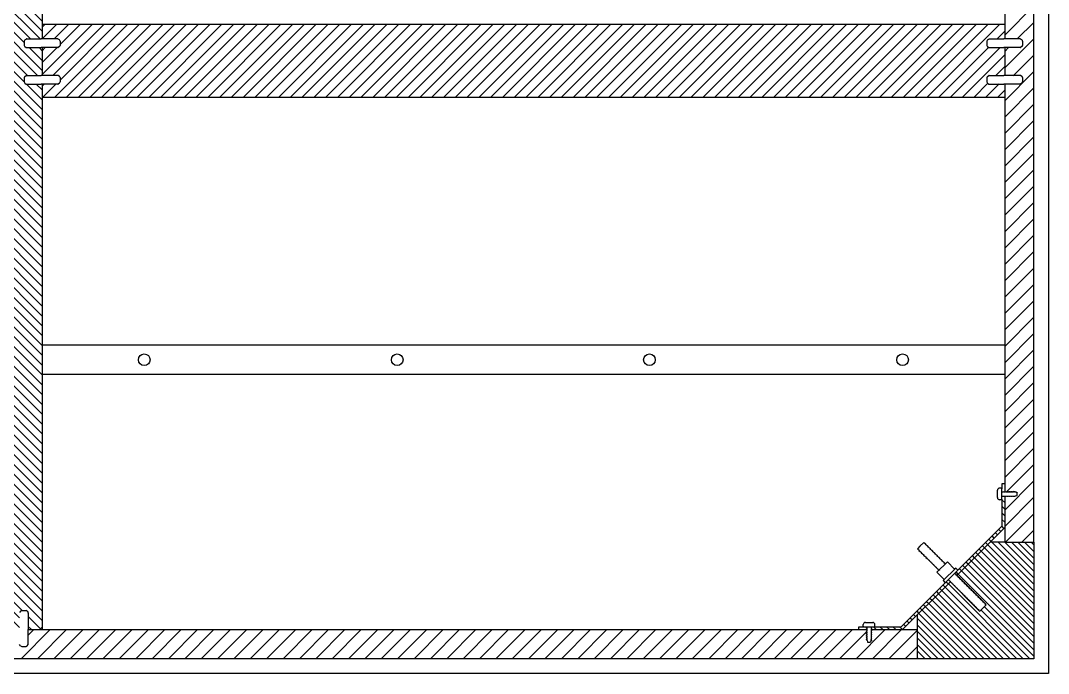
# Model space of a CAD drawing. Header units: millimetres. Extents: x 87 to 2337, y 122 to 625.
# Drawn here: x 947.4 to 1017.8, y 317.8 to 362.5 of the extents above; entities that cross this region are included whole.
import ezdxf

# ---------------------------------------------------------------- set-up
doc = ezdxf.new("R2010")
doc.units = ezdxf.units.MM
doc.layers.get('0').update_dxf_attribs({"color": 255})
doc.layers.add('GIUNZIONI', color=2, linetype='Continuous')
doc.layers.add('VITI', color=4, linetype='Continuous')

msp = doc.modelspace()

# ---------------------------------------------------------------- hatches: boundary and pattern name
at = {"layer": 'GIUNZIONI'}
h = msp.add_hatch(dxfattribs=at)
h.set_pattern_fill('ANSI31', color=8, scale=0.15, angle=90)
h.paths.add_polyline_path([(948.85, 398.789), (947.9, 398.789), (947.9, 398.636), (947.9, 397.632), (947.8, 397.482), (947.4, 397.482), (947.3, 397.633), (947.3, 398.789), (945.45, 398.789), (945.45, 396.538), (945.585, 396.538), (945.585, 395.278), (945.585, 395.098), (944.595, 395.098), (944.03, 395.098), (943.85, 395.098), (943.85, 324.48), (944.005, 324.48), (944.57, 324.48), (945.56, 324.48), (945.56, 324.3), (945.56, 323.04), (945.45, 323.04), (945.45, 320.789), (947.3, 320.789), (947.3, 320.792), (947.3, 320.932), (947.3, 321.942), (947.4, 322.093), (947.8, 322.093), (947.9, 321.943), (947.9, 320.789), (948.688, 320.789), (948.85, 320.95), (948.85, 358.179), (947.776, 358.179), (947.626, 358.279), (947.626, 358.679), (947.777, 358.779), (948.85, 358.779), (948.85, 360.679), (947.776, 360.679), (947.626, 360.779), (947.626, 361.179), (947.777, 361.279), (948.85, 361.279)])
h.paths.add_polyline_path([(946.722, 380.108, -1), (945.722, 380.108, -1)], flags=16)
h.paths.add_polyline_path([(946.797, 339.062, -1), (945.797, 339.062, -1)], flags=16)
h = msp.add_hatch(dxfattribs=at)
h.set_pattern_fill('ANSI31', color=8, scale=0.1, angle=90)
h.paths.add_polyline_path([(1011.129, 324.068), (1010.979, 324.218), (1007.75, 320.989), (1005.9, 320.989), (1005.7, 320.989), (1005.7, 320.868), (1005.75, 320.839), (1005.7, 320.833), (1005.7, 320.789), (1007.85, 320.789)])

# ---------------------------------------------------------------- linework, layer by layer
for p, q in [((1017.85, 401.789), (1017.85, 317.789)), ((948.85, 398.789), (948.85, 361.279)), ((1016.85, 326.789), (1016.85, 392.789)), ((1014.85, 389.339), (1014.85, 361.279)), ((948.85, 362.289), (1014.85, 362.289)), ((948.85, 360.679), (948.85, 358.779)), ((1014.85, 360.679), (1014.85, 358.779)), ((948.85, 358.179), (948.85, 320.789)), ((1014.85, 358.179), (1014.85, 330.239)), ((948.85, 357.289), (1014.85, 357.289)), ((1014.85, 340.289), (948.85, 340.289)), ((1014.85, 338.289), (948.85, 338.289)), ((1014.85, 329.939), (1014.85, 326.789)), ((1014.85, 326.789), (1013.85, 326.789)), ((1014.85, 326.789), (1016.85, 326.789)), ((1016.85, 326.789), (1016.85, 318.789)), ((1008.85, 321.789), (1008.85, 320.789)), ((947.9, 320.789), (1005.4, 320.789)), ((1005.7, 320.789), (1008.85, 320.789)), ((1008.85, 320.789), (1008.85, 318.789)), ((1008.85, 318.789), (943.85, 318.789)), ((1016.85, 318.789), (1008.85, 318.789)), ((1017.85, 317.789), (837.85, 317.789))]:
    msp.add_line(p, q)
at = {"color": 4}
for p, q in [((1009.039, 326.504), (1008.866, 326.331)), ((1008.866, 326.331), (1008.893, 326.303)), ((1008.893, 326.303), (1008.927, 326.338)), ((1009.039, 326.504), (1009.308, 326.773)), ((1009.358, 326.722), (1009.308, 326.773)), ((1009.358, 326.722), (1009.324, 326.688)), ((1009.439, 326.642), (1009.368, 326.713)), ((1009.439, 326.642), (1009.404, 326.608)), ((1009.519, 326.562), (1009.448, 326.633)), ((1009.519, 326.562), (1009.485, 326.528)), ((1009.599, 326.482), (1009.528, 326.553)), ((1009.599, 326.482), (1009.565, 326.448)), ((1009.679, 326.402), (1009.608, 326.473)), ((1009.679, 326.402), (1009.645, 326.368)), ((1009.759, 326.322), (1009.688, 326.392)), ((1009.759, 326.322), (1009.725, 326.288)), ((1008.893, 326.303), (1008.964, 326.233)), ((1008.893, 326.303), (1008.964, 326.233)), ((1008.973, 326.223), (1009.008, 326.257)), ((1008.973, 326.223), (1009.044, 326.153)), ((1009.054, 326.143), (1009.088, 326.177)), ((1009.054, 326.143), (1009.124, 326.072)), ((1009.054, 326.143), (1009.124, 326.072)), ((1009.134, 326.063), (1009.168, 326.097)), ((1009.134, 326.063), (1009.204, 325.992)), ((1009.214, 325.983), (1009.248, 326.017)), ((1009.214, 325.983), (1009.285, 325.912)), ((1009.214, 325.983), (1009.285, 325.912)), ((1009.294, 325.903), (1009.328, 325.937)), ((1009.294, 325.903), (1009.365, 325.832)), ((1009.374, 325.823), (1009.408, 325.857)), ((1009.374, 325.823), (1009.445, 325.752)), ((1009.374, 325.823), (1009.445, 325.752)), ((1009.454, 325.742), (1009.488, 325.777)), ((1009.454, 325.742), (1009.525, 325.672)), ((1009.534, 325.662), (1009.569, 325.696)), ((1009.534, 325.662), (1009.605, 325.592)), ((1009.534, 325.662), (1009.605, 325.592)), ((1009.839, 326.242), (1009.769, 326.312)), ((1009.839, 326.242), (1009.805, 326.207)), ((1009.919, 326.161), (1009.849, 326.232)), ((1009.919, 326.161), (1009.885, 326.127)), ((1010, 326.081), (1009.929, 326.152)), ((1010, 326.081), (1009.965, 326.047)), ((1010.08, 326.001), (1010.009, 326.072)), ((1010.08, 326.001), (1010.046, 325.967)), ((1010.16, 325.921), (1010.089, 325.992)), ((1010.16, 325.921), (1010.126, 325.887)), ((1010.24, 325.841), (1010.169, 325.912)), ((1010.24, 325.841), (1010.206, 325.807)), ((1010.32, 325.761), (1010.249, 325.831)), ((1010.32, 325.761), (1010.286, 325.727)), ((1010.4, 325.681), (1010.33, 325.751)), ((1010.4, 325.681), (1010.366, 325.646)), ((1010.48, 325.6), (1010.41, 325.671)), ((1009.615, 325.582), (1009.649, 325.616)), ((1009.615, 325.582), (1009.685, 325.511)), ((1009.695, 325.502), (1009.729, 325.536)), ((1009.695, 325.502), (1009.765, 325.431)), ((1009.695, 325.502), (1009.765, 325.431)), ((1009.775, 325.422), (1009.809, 325.456)), ((1009.775, 325.422), (1009.846, 325.351)), ((1009.855, 325.342), (1009.889, 325.376)), ((1009.855, 325.342), (1009.926, 325.271)), ((1009.855, 325.342), (1009.926, 325.271)), ((1009.935, 325.262), (1009.969, 325.296)), ((1009.935, 325.262), (1010.006, 325.191)), ((1010.015, 325.182), (1010.049, 325.216)), ((1010.015, 325.182), (1010.086, 325.111)), ((1010.015, 325.182), (1010.086, 325.111)), ((1010.095, 325.101), (1010.13, 325.135)), ((1010.095, 325.101), (1010.166, 325.031)), ((1010.176, 325.021), (1010.21, 325.055)), ((1010.176, 325.021), (1010.246, 324.95)), ((1010.176, 325.021), (1010.246, 324.95)), ((1010.207, 324.721), (1010.92, 325.429)), ((1010.256, 324.941), (1010.29, 324.975)), ((1010.256, 324.941), (1010.326, 324.87)), ((1010.48, 325.6), (1010.446, 325.566)), ((1010.561, 325.52), (1010.49, 325.591)), ((1010.561, 325.52), (1010.526, 325.486)), ((1010.641, 325.44), (1010.57, 325.511)), ((1010.641, 325.44), (1010.607, 325.406)), ((1010.624, 324.149), (1011.493, 325.012)), ((1010.721, 325.36), (1010.65, 325.431)), ((1010.721, 325.36), (1010.687, 325.326)), ((1010.785, 325.295), (1010.73, 325.351)), ((1010.92, 325.429), (1011.415, 324.934)), ((1011.493, 325.012), (1011.415, 324.934)), ((1011.493, 325.012), (1011.635, 324.87)), ((1010.207, 324.721), (1010.702, 324.226)), ((1010.326, 324.87), (1010.398, 324.911)), ((1010.336, 324.861), (1010.37, 324.895)), ((1010.336, 324.861), (1010.342, 324.855)), ((1010.624, 324.149), (1010.702, 324.226)), ((1010.981, 324.216), (1011.048, 324.149)), ((1013.131, 322.065), (1010.981, 324.216)), ((1011.442, 324.639), (1011.408, 324.605)), ((1011.442, 324.639), (1011.423, 324.658)), ((1013.553, 322.527), (1011.423, 324.658)), ((1011.522, 324.559), (1011.451, 324.629)), ((1011.522, 324.559), (1011.488, 324.524)), ((1011.602, 324.478), (1011.532, 324.549)), ((1011.602, 324.478), (1011.568, 324.444)), ((1011.682, 324.398), (1011.612, 324.469)), ((1011.682, 324.398), (1011.648, 324.364)), ((1011.763, 324.318), (1011.692, 324.389)), ((1011.763, 324.318), (1011.728, 324.284)), ((1011.843, 324.238), (1011.772, 324.309)), ((1011.843, 324.238), (1011.809, 324.204)), ((1011.923, 324.158), (1011.852, 324.229)), ((1010.624, 324.149), (1010.765, 324.007)), ((1011.057, 324.14), (1011.091, 324.174)), ((1011.057, 324.14), (1011.128, 324.069)), ((1011.137, 324.06), (1011.171, 324.094)), ((1011.137, 324.06), (1011.208, 323.989)), ((1011.137, 324.06), (1011.208, 323.989)), ((1011.217, 323.979), (1011.251, 324.014)), ((1011.217, 323.979), (1011.288, 323.909)), ((1011.297, 323.899), (1011.332, 323.933)), ((1011.297, 323.899), (1011.368, 323.829)), ((1011.297, 323.899), (1011.368, 323.829)), ((1011.378, 323.819), (1011.412, 323.853)), ((1011.378, 323.819), (1011.448, 323.748)), ((1011.458, 323.739), (1011.492, 323.773)), ((1011.458, 323.739), (1011.528, 323.668)), ((1011.458, 323.739), (1011.528, 323.668)), ((1011.538, 323.659), (1011.572, 323.693)), ((1011.538, 323.659), (1011.609, 323.588)), ((1011.618, 323.579), (1011.652, 323.613)), ((1011.618, 323.579), (1011.689, 323.508)), ((1011.618, 323.579), (1011.689, 323.508)), ((1011.698, 323.499), (1011.732, 323.533)), ((1011.923, 324.158), (1011.889, 324.124)), ((1012.003, 324.078), (1011.932, 324.148)), ((1012.003, 324.078), (1011.969, 324.044)), ((1012.083, 323.998), (1012.012, 324.068)), ((1012.083, 323.998), (1012.049, 323.963)), ((1012.163, 323.917), (1012.093, 323.988)), ((1012.163, 323.917), (1012.129, 323.883)), ((1012.243, 323.837), (1012.173, 323.908)), ((1012.243, 323.837), (1012.209, 323.803)), ((1012.324, 323.757), (1012.253, 323.828)), ((1012.324, 323.757), (1012.289, 323.723)), ((1012.404, 323.677), (1012.333, 323.748)), ((1012.404, 323.677), (1012.37, 323.643)), ((1012.484, 323.597), (1012.413, 323.668)), ((1012.484, 323.597), (1012.45, 323.563)), ((1012.564, 323.517), (1012.493, 323.587)), ((1012.564, 323.517), (1012.53, 323.483)), ((1012.644, 323.437), (1012.573, 323.507)), ((1011.698, 323.499), (1011.769, 323.428)), ((1011.778, 323.418), (1011.812, 323.453)), ((1011.778, 323.418), (1011.849, 323.348)), ((1011.778, 323.418), (1011.849, 323.348)), ((1011.858, 323.338), (1011.893, 323.372)), ((1011.858, 323.338), (1011.929, 323.268)), ((1011.939, 323.258), (1011.973, 323.292)), ((1011.939, 323.258), (1012.009, 323.187)), ((1011.939, 323.258), (1012.009, 323.187)), ((1012.019, 323.178), (1012.053, 323.212)), ((1012.019, 323.178), (1012.089, 323.107)), ((1012.099, 323.098), (1012.133, 323.132)), ((1012.099, 323.098), (1012.17, 323.027)), ((1012.099, 323.098), (1012.17, 323.027)), ((1012.179, 323.018), (1012.213, 323.052)), ((1012.179, 323.018), (1012.25, 322.947)), ((1012.259, 322.938), (1012.293, 322.972)), ((1012.259, 322.938), (1012.33, 322.867)), ((1012.259, 322.938), (1012.33, 322.867)), ((1012.339, 322.857), (1012.373, 322.892)), ((1012.339, 322.857), (1012.41, 322.787)), ((1012.419, 322.777), (1012.454, 322.811)), ((1012.644, 323.437), (1012.61, 323.402)), ((1012.724, 323.356), (1012.654, 323.427)), ((1012.724, 323.356), (1012.69, 323.322)), ((1012.804, 323.276), (1012.734, 323.347)), ((1012.804, 323.276), (1012.77, 323.242)), ((1012.885, 323.196), (1012.814, 323.267)), ((1012.885, 323.196), (1012.85, 323.162)), ((1012.965, 323.116), (1012.894, 323.187)), ((1012.965, 323.116), (1012.931, 323.082)), ((1013.045, 323.036), (1012.974, 323.107)), ((1013.045, 323.036), (1013.011, 323.002)), ((1013.125, 322.956), (1013.054, 323.026)), ((1013.125, 322.956), (1013.091, 322.922)), ((1013.205, 322.876), (1013.134, 322.946)), ((1013.205, 322.876), (1013.171, 322.841)), ((1013.285, 322.795), (1013.215, 322.866)), ((1012.419, 322.777), (1012.49, 322.707)), ((1012.419, 322.777), (1012.49, 322.707)), ((1012.5, 322.697), (1012.534, 322.731)), ((1012.5, 322.697), (1012.57, 322.626)), ((1012.58, 322.617), (1012.614, 322.651)), ((1012.58, 322.617), (1012.65, 322.546)), ((1012.58, 322.617), (1012.65, 322.546)), ((1012.66, 322.537), (1012.694, 322.571)), ((1012.66, 322.537), (1012.731, 322.466)), ((1012.74, 322.457), (1012.774, 322.491)), ((1012.74, 322.457), (1012.811, 322.386)), ((1012.74, 322.457), (1012.811, 322.386)), ((1012.82, 322.377), (1012.854, 322.411)), ((1012.82, 322.377), (1012.891, 322.306)), ((1012.9, 322.296), (1012.934, 322.331)), ((1012.9, 322.296), (1012.971, 322.226)), ((1012.9, 322.296), (1012.971, 322.226)), ((1012.98, 322.216), (1013.014, 322.25)), ((1012.98, 322.216), (1013.051, 322.146)), ((1013.06, 322.136), (1013.095, 322.17)), ((1013.06, 322.136), (1013.131, 322.065)), ((1013.06, 322.136), (1013.131, 322.065)), ((1013.165, 322.084), (1013.576, 322.495)), ((1013.285, 322.795), (1013.251, 322.761)), ((1013.365, 322.715), (1013.295, 322.786)), ((1013.365, 322.715), (1013.331, 322.681)), ((1013.445, 322.635), (1013.375, 322.706)), ((1013.445, 322.635), (1013.411, 322.601)), ((1013.526, 322.555), (1013.455, 322.626)), ((1013.526, 322.555), (1013.491, 322.521)), ((1013.553, 322.527), (1013.535, 322.546)), ((1013.576, 322.495), (1013.553, 322.527)), ((1013.131, 322.065), (1013.165, 322.084))]:
    msp.add_line(p, q, dxfattribs=at)
at = {"layer": 'GIUNZIONI', "color": 8, "linetype": 'Continuous'}
for p, q in [((1014.85, 329.494), (1014.65, 329.694)), ((1014.85, 329.045), (1014.65, 329.245)), ((1014.85, 328.596), (1014.65, 328.796)), ((1014.85, 328.147), (1014.65, 328.347)), ((1014.785, 327.724), (1014.65, 327.898)), ((1014.131, 327.07), (1013.981, 327.22)), ((1014.356, 327.295), (1014.206, 327.445)), ((1014.58, 327.519), (1014.43, 327.669)), ((1013.233, 326.172), (1013.083, 326.322)), ((1013.458, 326.397), (1013.308, 326.547)), ((1016.85, 323.004), (1013.458, 326.397)), ((1013.682, 326.621), (1013.532, 326.771)), ((1016.85, 323.453), (1013.682, 326.621)), ((1013.907, 326.846), (1013.757, 326.996)), ((1016.85, 323.902), (1013.963, 326.789)), ((1016.85, 324.351), (1014.412, 326.789)), ((1016.85, 324.8), (1014.861, 326.789)), ((1016.85, 325.249), (1015.31, 326.789)), ((1016.85, 325.698), (1015.759, 326.789)), ((1016.85, 326.147), (1016.208, 326.789)), ((1016.85, 326.596), (1016.657, 326.789)), ((1012.56, 325.499), (1012.41, 325.649)), ((1012.784, 325.723), (1012.634, 325.873)), ((1016.85, 321.657), (1012.784, 325.723)), ((1013.009, 325.948), (1012.859, 326.098)), ((1016.85, 322.106), (1013.009, 325.948)), ((1016.85, 322.555), (1013.233, 326.172)), ((1011.886, 324.825), (1011.736, 324.975)), ((1012.111, 325.05), (1011.961, 325.2)), ((1016.85, 320.31), (1012.111, 325.05)), ((1012.335, 325.274), (1012.185, 325.424)), ((1016.85, 320.759), (1012.335, 325.274)), ((1016.85, 321.208), (1012.56, 325.499)), ((1011.662, 324.601), (1011.512, 324.751)), ((1016.85, 319.412), (1011.662, 324.601)), ((1016.85, 319.861), (1011.886, 324.825)), ((1015.677, 318.789), (1010.764, 323.703)), ((1016.126, 318.789), (1010.988, 323.927)), ((1013.881, 318.789), (1009.866, 322.804)), ((1014.33, 318.789), (1010.09, 323.029)), ((1014.779, 318.789), (1010.315, 323.253)), ((1015.228, 318.789), (1010.539, 323.478)), ((1012.534, 318.789), (1009.192, 322.131)), ((1012.983, 318.789), (1009.417, 322.355)), ((1013.432, 318.789), (1009.641, 322.58)), ((1016.575, 318.789), (1013.222, 322.142)), ((1016.85, 318.963), (1013.447, 322.366)), ((1011.636, 318.789), (1008.85, 321.575)), ((1012.085, 318.789), (1008.968, 321.906)), ((1011.187, 318.789), (1008.85, 321.126)), ((1010.738, 318.789), (1008.85, 320.677)), ((1010.289, 318.789), (1008.85, 320.228)), ((1009.84, 318.789), (1008.85, 319.779)), ((1009.391, 318.789), (1008.85, 319.33)), ((1008.942, 318.789), (1008.85, 318.881))]:
    msp.add_line(p, q, dxfattribs=at)
at = {"layer": 'VITI', "color": 8, "linetype": 'Continuous'}
for p, q in [((1014.85, 361.536), (1016.85, 363.536)), ((948.85, 362.08), (949.059, 362.289)), ((948.85, 358.847), (952.292, 362.289)), ((948.857, 361.279), (949.867, 362.289)), ((949.59, 358.779), (953.1, 362.289)), ((949.665, 361.279), (950.675, 362.289)), ((949.716, 357.289), (954.716, 362.289)), ((950.08, 360.886), (951.483, 362.289)), ((950.08, 358.461), (953.908, 362.289)), ((950.525, 357.289), (955.525, 362.289)), ((951.333, 357.289), (956.333, 362.289)), ((952.141, 357.289), (957.141, 362.289)), ((952.949, 357.289), (957.949, 362.289)), ((953.757, 357.289), (958.757, 362.289)), ((954.566, 357.289), (959.566, 362.289)), ((955.374, 357.289), (960.374, 362.289)), ((956.182, 357.289), (961.182, 362.289)), ((956.99, 357.289), (961.99, 362.289)), ((957.799, 357.289), (962.799, 362.289)), ((958.607, 357.289), (963.607, 362.289)), ((959.415, 357.289), (964.415, 362.289)), ((960.223, 357.289), (965.223, 362.289)), ((961.031, 357.289), (966.031, 362.289)), ((961.84, 357.289), (966.84, 362.289)), ((962.648, 357.289), (967.648, 362.289)), ((963.456, 357.289), (968.456, 362.289)), ((964.264, 357.289), (969.264, 362.289)), ((965.073, 357.289), (970.073, 362.289)), ((965.881, 357.289), (970.881, 362.289)), ((966.689, 357.289), (971.689, 362.289)), ((967.497, 357.289), (972.497, 362.289)), ((968.305, 357.289), (973.305, 362.289)), ((969.114, 357.289), (974.114, 362.289)), ((969.922, 357.289), (974.922, 362.289)), ((970.73, 357.289), (975.73, 362.289)), ((971.538, 357.289), (976.538, 362.289)), ((972.347, 357.289), (977.347, 362.289)), ((973.155, 357.289), (978.155, 362.289)), ((973.963, 357.289), (978.963, 362.289)), ((974.771, 357.289), (979.771, 362.289)), ((975.579, 357.289), (980.579, 362.289)), ((976.388, 357.289), (981.388, 362.289)), ((977.196, 357.289), (982.196, 362.289)), ((978.004, 357.289), (983.004, 362.289)), ((978.812, 357.289), (983.812, 362.289)), ((979.621, 357.289), (984.621, 362.289)), ((980.429, 357.289), (985.429, 362.289)), ((981.237, 357.289), (986.237, 362.289)), ((982.045, 357.289), (987.045, 362.289)), ((982.853, 357.289), (987.853, 362.289)), ((983.662, 357.289), (988.662, 362.289)), ((984.47, 357.289), (989.47, 362.289)), ((985.278, 357.289), (990.278, 362.289)), ((986.086, 357.289), (991.086, 362.289)), ((986.895, 357.289), (991.895, 362.289)), ((987.703, 357.289), (992.703, 362.289)), ((988.511, 357.289), (993.511, 362.289)), ((989.319, 357.289), (994.319, 362.289)), ((990.127, 357.289), (995.127, 362.289)), ((990.936, 357.289), (995.936, 362.289)), ((991.744, 357.289), (996.744, 362.289)), ((992.552, 357.289), (997.552, 362.289)), ((993.36, 357.289), (998.36, 362.289)), ((994.169, 357.289), (999.169, 362.289)), ((994.977, 357.289), (999.977, 362.289)), ((995.785, 357.289), (1000.785, 362.289)), ((996.593, 357.289), (1001.593, 362.289)), ((997.401, 357.289), (1002.401, 362.289)), ((998.21, 357.289), (1003.21, 362.289)), ((999.018, 357.289), (1004.018, 362.289)), ((999.826, 357.289), (1004.826, 362.289)), ((1000.634, 357.289), (1005.634, 362.289)), ((1001.443, 357.289), (1006.443, 362.289)), ((1002.251, 357.289), (1007.251, 362.289)), ((1003.059, 357.289), (1008.059, 362.289)), ((1003.867, 357.289), (1008.867, 362.289)), ((1004.675, 357.289), (1009.675, 362.289)), ((1005.484, 357.289), (1010.484, 362.289)), ((1006.292, 357.289), (1011.292, 362.289)), ((1007.1, 357.289), (1012.1, 362.289)), ((1007.908, 357.289), (1012.908, 362.289)), ((1008.717, 357.289), (1013.717, 362.289)), ((1009.525, 357.289), (1014.525, 362.289)), ((1015.715, 361.279), (1016.85, 362.414)), ((1014.323, 361.279), (1014.85, 361.806)), ((1014.85, 359.291), (1016.85, 361.291)), ((948.85, 360.463), (949.065, 360.679)), ((948.85, 359.655), (949.874, 360.679)), ((1010.333, 357.289), (1013.744, 360.7)), ((1011.141, 357.289), (1014.531, 360.679)), ((1011.95, 357.289), (1014.85, 360.189)), ((1014.85, 360.414), (1015.115, 360.679)), ((1015.434, 358.753), (1016.85, 360.169)), ((1014.248, 358.779), (1014.85, 359.381)), ((1014.85, 357.046), (1016.85, 359.046)), ((948.85, 358.039), (948.99, 358.179)), ((948.908, 357.289), (949.798, 358.179)), ((1012.758, 357.289), (1013.704, 358.235)), ((1013.566, 357.289), (1014.474, 358.197)), ((1014.85, 358.169), (1014.86, 358.179)), ((1014.374, 357.289), (1014.85, 357.765)), ((1014.85, 355.924), (1016.85, 357.924)), ((1014.85, 354.801), (1016.85, 356.801)), ((1014.85, 353.679), (1016.85, 355.679)), ((1014.85, 352.556), (1016.85, 354.556)), ((1014.85, 351.433), (1016.85, 353.433)), ((1014.85, 350.311), (1016.85, 352.311)), ((1014.85, 349.188), (1016.85, 351.188)), ((1014.85, 348.066), (1016.85, 350.066)), ((1014.85, 346.943), (1016.85, 348.943)), ((1014.85, 345.821), (1016.85, 347.821)), ((1014.85, 344.698), (1016.85, 346.698)), ((1014.85, 343.576), (1016.85, 345.576)), ((1014.85, 342.453), (1016.85, 344.453)), ((1014.85, 341.331), (1016.85, 343.331)), ((1014.85, 340.208), (1016.85, 342.208)), ((1014.85, 339.086), (1016.85, 341.086)), ((1014.85, 337.963), (1016.85, 339.963)), ((1014.85, 336.841), (1016.85, 338.841)), ((1014.85, 335.718), (1016.85, 337.718)), ((1014.85, 334.595), (1016.85, 336.595)), ((1014.85, 333.473), (1016.85, 335.473)), ((1014.85, 332.35), (1016.85, 334.35)), ((1014.85, 331.228), (1016.85, 333.228)), ((1014.983, 330.239), (1016.85, 332.105)), ((1014.85, 328.983), (1016.85, 330.983)), ((1014.85, 327.86), (1016.85, 329.86)), ((1014.901, 326.789), (1016.85, 328.738)), ((1016.023, 326.789), (1016.85, 327.615)), ((947.407, 318.789), (949.407, 320.789)), ((947.879, 320.384), (948.284, 320.789)), ((948.529, 318.789), (950.529, 320.789)), ((948.688, 320.789), (948.85, 320.95)), ((949.652, 318.789), (951.652, 320.789)), ((950.774, 318.789), (952.774, 320.789)), ((951.897, 318.789), (953.897, 320.789)), ((953.019, 318.789), (955.019, 320.789)), ((954.142, 318.789), (956.142, 320.789)), ((955.264, 318.789), (957.264, 320.789)), ((956.387, 318.789), (958.387, 320.789)), ((957.51, 318.789), (959.51, 320.789)), ((958.632, 318.789), (960.632, 320.789)), ((959.755, 318.789), (961.755, 320.789)), ((960.877, 318.789), (962.877, 320.789)), ((962, 318.789), (964, 320.789)), ((963.122, 318.789), (965.122, 320.789)), ((964.245, 318.789), (966.245, 320.789)), ((965.367, 318.789), (967.367, 320.789)), ((966.49, 318.789), (968.49, 320.789)), ((967.612, 318.789), (969.612, 320.789)), ((968.735, 318.789), (970.735, 320.789)), ((969.857, 318.789), (971.857, 320.789)), ((970.98, 318.789), (972.98, 320.789)), ((972.102, 318.789), (974.102, 320.789)), ((973.225, 318.789), (975.225, 320.789)), ((974.348, 318.789), (976.348, 320.789)), ((975.47, 318.789), (977.47, 320.789)), ((976.593, 318.789), (978.593, 320.789)), ((977.715, 318.789), (979.715, 320.789)), ((978.838, 318.789), (980.838, 320.789)), ((979.96, 318.789), (981.96, 320.789)), ((981.083, 318.789), (983.083, 320.789)), ((982.205, 318.789), (984.205, 320.789)), ((983.328, 318.789), (985.328, 320.789)), ((984.45, 318.789), (986.45, 320.789)), ((985.573, 318.789), (987.573, 320.789)), ((986.695, 318.789), (988.695, 320.789)), ((987.818, 318.789), (989.818, 320.789)), ((988.94, 318.789), (990.94, 320.789)), ((990.063, 318.789), (992.063, 320.789)), ((991.186, 318.789), (993.186, 320.789)), ((992.308, 318.789), (994.308, 320.789)), ((993.431, 318.789), (995.431, 320.789)), ((994.553, 318.789), (996.553, 320.789)), ((995.676, 318.789), (997.676, 320.789)), ((996.798, 318.789), (998.798, 320.789)), ((997.921, 318.789), (999.921, 320.789)), ((999.043, 318.789), (1001.043, 320.789)), ((1000.166, 318.789), (1002.166, 320.789)), ((1001.288, 318.789), (1003.288, 320.789)), ((1002.411, 318.789), (1004.411, 320.789)), ((1004.656, 318.789), (1006.656, 320.789)), ((1005.778, 318.789), (1007.778, 320.789)), ((1006.901, 318.789), (1008.85, 320.738)), ((1003.533, 318.789), (1005.375, 320.631)), ((1005.398, 320.653), (1005.4, 320.655)), ((1008.023, 318.789), (1008.85, 319.615))]:
    msp.add_line(p, q, dxfattribs=at)
at = {"layer": 'VITI'}
for p, q in [((947.626, 361.125), (947.626, 360.832)), ((947.671, 361.209), (947.765, 361.271)), ((947.792, 361.279), (948.78, 361.279)), ((948.92, 361.279), (948.78, 361.279)), ((949.914, 361.279), (948.92, 361.279)), ((950.035, 361.209), (949.942, 361.271)), ((950.08, 361.125), (950.08, 360.832)), ((1013.626, 361.125), (1013.626, 360.832)), ((1013.671, 361.209), (1013.765, 361.271)), ((1013.792, 361.279), (1014.78, 361.279)), ((1014.92, 361.279), (1014.78, 361.279)), ((1015.914, 361.279), (1014.92, 361.279)), ((1016.035, 361.209), (1015.942, 361.271)), ((1016.08, 361.125), (1016.08, 360.832)), ((947.671, 360.749), (947.764, 360.687)), ((947.792, 360.679), (948.78, 360.679)), ((948.92, 360.679), (948.78, 360.679)), ((949.915, 360.679), (948.92, 360.679)), ((950.036, 360.749), (949.943, 360.687)), ((1013.671, 360.749), (1013.764, 360.687)), ((1013.792, 360.679), (1014.78, 360.679)), ((1014.92, 360.679), (1014.78, 360.679)), ((1015.915, 360.679), (1014.92, 360.679)), ((1016.036, 360.749), (1015.943, 360.687)), ((947.671, 358.709), (947.765, 358.771)), ((947.792, 358.779), (948.78, 358.779)), ((948.92, 358.779), (948.78, 358.779)), ((949.914, 358.779), (948.92, 358.779)), ((950.035, 358.709), (949.942, 358.771)), ((1013.671, 358.709), (1013.765, 358.771)), ((1013.792, 358.779), (1014.78, 358.779)), ((1014.92, 358.779), (1014.78, 358.779)), ((1015.914, 358.779), (1014.92, 358.779)), ((1016.035, 358.709), (1015.942, 358.771)), ((947.626, 358.625), (947.626, 358.332)), ((947.671, 358.249), (947.764, 358.187)), ((947.792, 358.179), (948.78, 358.179)), ((948.92, 358.179), (948.78, 358.179)), ((949.915, 358.179), (948.92, 358.179)), ((950.036, 358.249), (949.943, 358.187)), ((950.08, 358.625), (950.08, 358.332)), ((1013.626, 358.625), (1013.626, 358.332)), ((1013.671, 358.249), (1013.764, 358.187)), ((1013.792, 358.179), (1014.78, 358.179)), ((1014.92, 358.179), (1014.78, 358.179)), ((1015.915, 358.179), (1014.92, 358.179)), ((1016.036, 358.249), (1015.943, 358.187)), ((1016.08, 358.625), (1016.08, 358.332)), ((1014.85, 330.789), (1014.65, 330.789)), ((1014.65, 330.789), (1014.65, 330.439)), ((1014.35, 329.839), (1014.35, 330.339)), ((1014.6, 330.489), (1014.5, 330.489)), ((1014.5, 330.489), (1014.5, 330.489)), ((1014.65, 329.739), (1014.65, 330.439)), ((1014.65, 330.239), (1014.771, 330.239)), ((1014.65, 329.939), (1014.718, 329.939)), ((1014.728, 329.889), (1014.718, 329.939)), ((1014.752, 329.939), (1014.728, 329.889)), ((1014.752, 329.939), (1014.851, 329.939)), ((1014.771, 330.239), (1014.8, 330.289)), ((1014.8, 330.289), (1014.806, 330.239)), ((1014.806, 330.239), (1014.905, 330.239)), ((1014.862, 329.889), (1014.851, 329.939)), ((1014.886, 329.939), (1014.862, 329.889)), ((1014.886, 329.939), (1014.985, 329.939)), ((1014.905, 330.239), (1014.934, 330.289)), ((1014.934, 330.289), (1014.94, 330.239)), ((1014.94, 330.239), (1015.039, 330.239)), ((1014.996, 329.889), (1014.985, 329.939)), ((1015.02, 329.939), (1014.996, 329.889)), ((1015.02, 329.939), (1015.119, 329.939)), ((1015.039, 330.239), (1015.067, 330.289)), ((1015.067, 330.289), (1015.074, 330.239)), ((1015.074, 330.239), (1015.173, 330.239)), ((1015.13, 329.889), (1015.119, 329.939)), ((1015.154, 329.939), (1015.13, 329.889)), ((1015.154, 329.939), (1015.253, 329.939)), ((1015.173, 330.239), (1015.201, 330.289)), ((1015.201, 330.289), (1015.208, 330.239)), ((1015.208, 330.239), (1015.306, 330.239)), ((1015.263, 329.889), (1015.253, 329.939)), ((1015.288, 329.939), (1015.263, 329.889)), ((1015.288, 329.939), (1015.387, 329.939)), ((1015.306, 330.239), (1015.335, 330.289)), ((1015.335, 330.289), (1015.341, 330.239)), ((1015.341, 330.239), (1015.44, 330.239)), ((1015.397, 329.889), (1015.387, 329.939)), ((1015.421, 329.939), (1015.397, 329.889)), ((1015.421, 329.939), (1015.514, 329.939)), ((1015.44, 330.239), (1015.469, 330.289)), ((1015.469, 330.289), (1015.475, 330.239)), ((1015.475, 330.239), (1015.514, 330.239)), ((1015.531, 329.889), (1015.52, 329.939)), ((1015.556, 329.943), (1015.531, 329.889)), ((1015.572, 330.23), (1015.601, 330.28)), ((1015.584, 329.952), (1015.694, 329.98)), ((1015.601, 330.28), (1015.605, 330.218)), ((1015.605, 330.218), (1015.686, 330.188)), ((1015.699, 329.985), (1015.699, 330.17)), ((1014.6, 329.689), (1014.5, 329.689)), ((1014.5, 329.689), (1014.5, 329.689)), ((1014.65, 329.739), (1014.65, 327.889)), ((1014.65, 327.889), (1007.75, 320.989)), ((1014.85, 327.789), (1011.571, 324.51)), ((1011.133, 324.072), (1007.85, 320.789)), ((947.453, 322.093), (947.746, 322.093)), ((947.37, 322.048), (947.308, 321.954)), ((947.829, 322.048), (947.891, 321.955)), ((947.9, 321.927), (947.9, 320.932)), ((947.9, 320.932), (947.9, 320.793)), ((947.9, 319.804), (947.9, 320.792)), ((1004.85, 320.789), (1004.85, 320.989)), ((1004.85, 320.989), (1005.2, 320.989)), ((1005.15, 321.039), (1005.15, 321.139)), ((1005.15, 321.139), (1005.15, 321.139)), ((1005.2, 320.989), (1005.9, 320.989)), ((1005.3, 321.289), (1005.8, 321.289)), ((1005.35, 320.911), (1005.4, 320.921)), ((1005.4, 320.886), (1005.35, 320.911)), ((1005.35, 320.777), (1005.4, 320.787)), ((1005.4, 320.753), (1005.35, 320.777)), ((1005.4, 320.989), (1005.4, 320.921)), ((1005.4, 320.886), (1005.4, 320.787)), ((1005.4, 320.753), (1005.4, 320.654)), ((1005.7, 320.989), (1005.7, 320.868)), ((1005.7, 320.868), (1005.75, 320.839)), ((1005.75, 320.839), (1005.7, 320.833)), ((1005.7, 320.833), (1005.7, 320.734)), ((1005.7, 320.734), (1005.75, 320.705)), ((1005.75, 320.705), (1005.7, 320.699)), ((1005.7, 320.699), (1005.7, 320.6)), ((1005.9, 320.989), (1007.75, 320.989)), ((1005.95, 321.039), (1005.95, 321.139)), ((1005.95, 321.139), (1005.95, 321.139)), ((1005.35, 320.643), (1005.4, 320.654)), ((1005.4, 320.619), (1005.35, 320.643)), ((1005.35, 320.509), (1005.4, 320.52)), ((1005.4, 320.485), (1005.35, 320.509)), ((1005.35, 320.375), (1005.4, 320.386)), ((1005.4, 320.351), (1005.35, 320.375)), ((1005.35, 320.242), (1005.4, 320.252)), ((1005.4, 320.217), (1005.35, 320.242)), ((1005.35, 320.108), (1005.4, 320.118)), ((1005.404, 320.083), (1005.35, 320.108)), ((1005.4, 320.619), (1005.4, 320.52)), ((1005.4, 320.485), (1005.4, 320.386)), ((1005.4, 320.351), (1005.4, 320.252)), ((1005.4, 320.217), (1005.4, 320.125)), ((1005.413, 320.055), (1005.441, 319.945)), ((1005.679, 320.033), (1005.649, 319.953)), ((1005.741, 320.038), (1005.679, 320.033)), ((1005.691, 320.066), (1005.741, 320.038)), ((1005.7, 320.6), (1005.75, 320.571)), ((1005.75, 320.571), (1005.7, 320.565)), ((1005.7, 320.565), (1005.7, 320.466)), ((1005.7, 320.466), (1005.75, 320.437)), ((1005.75, 320.437), (1005.7, 320.431)), ((1005.7, 320.431), (1005.7, 320.332)), ((1005.7, 320.332), (1005.75, 320.304)), ((1005.75, 320.304), (1005.7, 320.297)), ((1005.7, 320.297), (1005.7, 320.199)), ((1005.7, 320.199), (1005.75, 320.17)), ((1005.75, 320.17), (1005.7, 320.164)), ((1005.7, 320.164), (1005.7, 320.125)), ((947.37, 319.684), (947.308, 319.777)), ((947.453, 319.639), (947.746, 319.639)), ((947.829, 319.683), (947.891, 319.776)), ((1005.446, 319.94), (1005.631, 319.94))]:
    msp.add_line(p, q, dxfattribs=at)
for centre in [(955.85, 339.289), (973.195, 339.289), (973.195, 339.289), (990.495, 339.289), (990.495, 339.289), (1007.85, 339.289), (1007.85, 339.289)]:
    msp.add_circle(centre, 0.4, dxfattribs=at)
for centre, radius, start, end in [((947.726, 361.125), 0.1, 123.56676, 180), ((947.792, 361.229), 0.05, 90, 123.56676), ((949.914, 361.229), 0.05, 56.43324, 90), ((949.98, 361.125), 0.1, 0, 56.43324), ((1013.726, 361.125), 0.1, 123.56676, 180), ((1013.792, 361.229), 0.05, 90, 123.56676), ((1015.914, 361.229), 0.05, 56.43324, 90), ((1015.98, 361.125), 0.1, 0, 56.43324), ((947.726, 360.832), 0.1, 180, 236.29116), ((947.792, 360.729), 0.05, 236.29116, 270), ((949.915, 360.729), 0.05, 270, 303.70884), ((949.98, 360.832), 0.1, 303.70884, 0), ((1013.726, 360.832), 0.1, 180, 236.29116), ((1013.792, 360.729), 0.05, 236.29116, 270), ((1015.915, 360.729), 0.05, 270, 303.70884), ((1015.98, 360.832), 0.1, 303.70884, 0), ((947.792, 358.729), 0.05, 90, 123.56676), ((949.914, 358.729), 0.05, 56.43324, 90), ((1013.792, 358.729), 0.05, 90, 123.56676), ((1015.914, 358.729), 0.05, 56.43324, 90), ((947.726, 358.625), 0.1, 123.56676, 180), ((947.726, 358.332), 0.1, 180, 236.29116), ((947.792, 358.229), 0.05, 236.29116, 270), ((949.915, 358.229), 0.05, 270, 303.70884), ((949.98, 358.625), 0.1, 0, 56.43324), ((949.98, 358.332), 0.1, 303.70884, 0), ((1013.726, 358.625), 0.1, 123.56676, 180), ((1013.726, 358.332), 0.1, 180, 236.29116), ((1013.792, 358.229), 0.05, 236.29116, 270), ((1015.915, 358.229), 0.05, 270, 303.70884), ((1015.98, 358.625), 0.1, 0, 56.43324), ((1015.98, 358.332), 0.1, 303.70884, 0), ((1014.5, 330.339), 0.15, 90, 180), ((1014.6, 330.439), 0.05, 0, 90), ((1015.514, 330.039), 0.2, 72.91044, 90), ((1015.514, 330.139), 0.2, 270, 271.9335), ((1015.514, 330.139), 0.2, 282.26385, 290.55605), ((1014.5, 329.839), 0.15, 180, 270), ((1014.6, 329.739), 0.05, 270, 0), ((947.453, 321.993), 0.1, 90, 146.43324), ((947.746, 321.993), 0.1, 33.70884, 90), ((947.85, 321.927), 0.05, 0, 33.70884), ((1005.3, 321.139), 0.15, 90, 180), ((1005.2, 321.039), 0.05, 180, 270), ((1005.8, 321.139), 0.15, 0, 90), ((1005.9, 321.039), 0.05, 270, 0), ((1005.6, 320.125), 0.2, 180, 181.9335), ((1005.6, 320.125), 0.2, 192.26385, 200.55605), ((1005.5, 320.125), 0.2, 342.91044, 0), ((947.453, 319.739), 0.1, 213.56676, 270), ((947.746, 319.739), 0.1, 270, 326.29116), ((947.85, 319.804), 0.05, 326.29116, 0)]:
    msp.add_arc(centre, radius, start, end, dxfattribs=at)
for points in [[(1015.686, 330.188), (1015.693, 330.185), (1015.699, 330.178), (1015.699, 330.17)], [(1015.694, 329.98), (1015.696, 329.98), (1015.699, 329.982), (1015.699, 329.985)], [(1005.441, 319.945), (1005.441, 319.942), (1005.443, 319.94), (1005.446, 319.94)], [(1005.649, 319.953), (1005.646, 319.946), (1005.639, 319.94), (1005.631, 319.94)]]:
    msp.add_open_spline(points, degree=3, dxfattribs=at)

doc.saveas('drawing.dxf')
